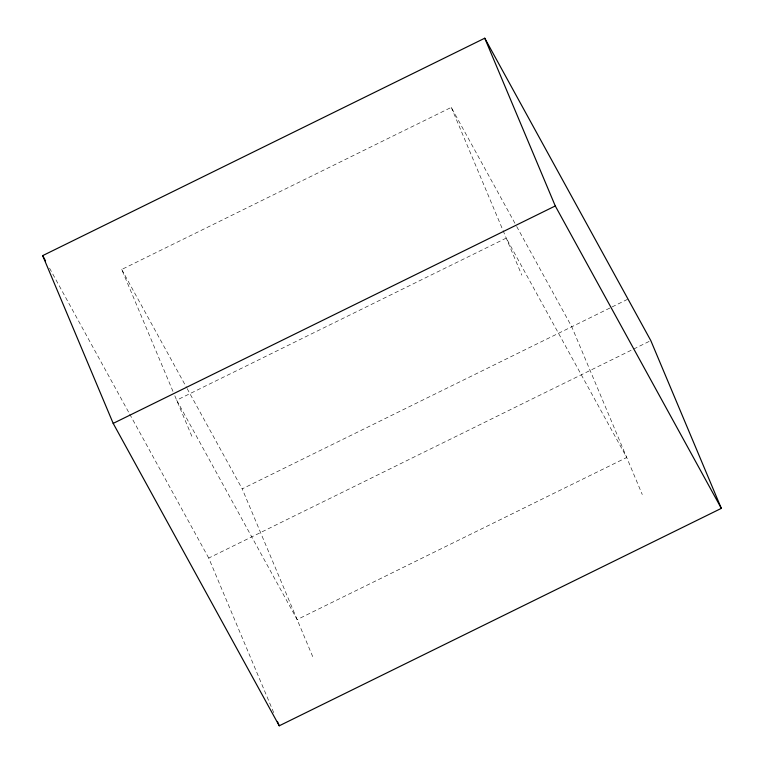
<?xml version="1.0" encoding="UTF-8"?>
<svg xmlns="http://www.w3.org/2000/svg" width="764" height="764" viewBox="0 0 764 764"><rect width="100%" height="100%" fill="white"/><g stroke="black" fill="none" stroke-linecap="round" stroke-linejoin="round"><path stroke-width="0.57" stroke-dasharray="3.82 2.86" d="M172.979 391.397L121.724 269.463L451.285 107.38L516.111 225.437M312.715 656.62L242.198 488.864L611.038 307.462M612.098 306.937L628.027 299.106M273.713 712.64L208.725 558.045L649.744 341.136M516.684 226.478L571.759 326.782L642.276 494.537M121.724 269.463L186.55 387.52M187.123 388.57L242.198 488.864M49.536 268.145L129.126 413.095M129.699 414.136L208.725 558.045M451.285 107.38L521.802 275.136M174.822 395.79L192.242 437.218M506.236 238.101L176.675 400.183L297.148 619.585L626.709 457.493L506.236 238.101"/><path stroke-width="1.15" d="M42.669 255.634L484.758 38.2L650.813 340.61L721.331 508.366L279.242 725.8L113.187 423.39L42.669 255.634L45.525 260.849M113.187 423.39L555.275 205.955L484.758 38.2M555.275 205.955L721.331 508.366M277.399 721.417L279.242 725.8"/></g></svg>
